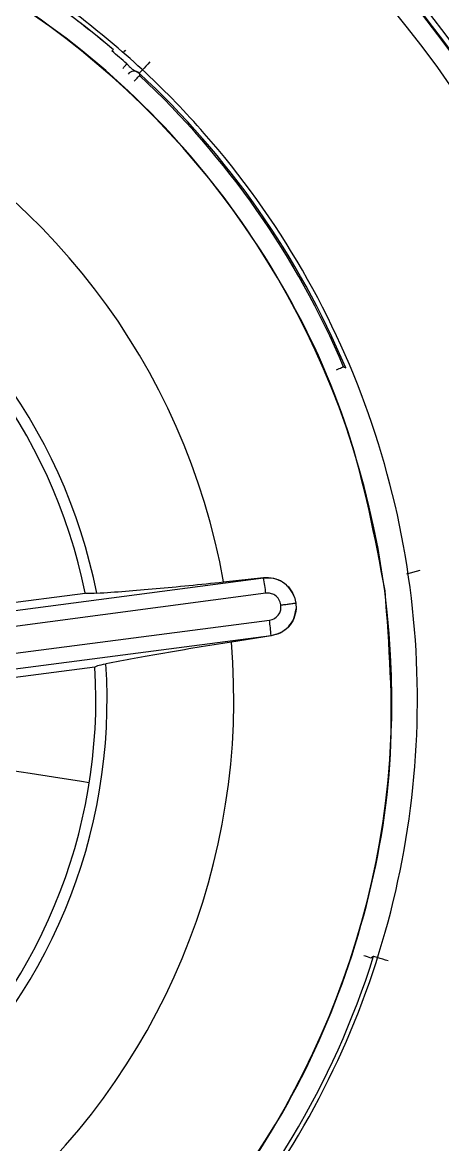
# Model space of a CAD drawing. Extents: x 832 to 912, y 781 to 934.
# Drawn here: x 841.476 to 841.799, y 855.786 to 856.649 of the extents above; entities that cross this region are included whole.
import ezdxf

# ---------------------------------------------------------------- set-up
doc = ezdxf.new("R2010")
doc.units = 0
doc.header["$MEASUREMENT"] = 0
doc.layers.add('1', color=4, linetype='Continuous')

# ---------------------------------------------------------------- blocks, each defined once
blk = doc.blocks.new('2026 SOVEREIGN HL')
at = {"layer": '1', "color": 3, "linetype": 'Continuous', "lineweight": 25}
for p, q in [((9.81708, 59.53357), (9.81697, 59.53347)), ((9.82504, 59.53216), (9.82516, 59.53226)), ((9.99384, 59.28975), (9.99551, 59.28888)), ((10.04251, 59.13043), (10.05263, 59.1332)), ((9.93238, 59.12717), (9.50612, 59.07082)), ((9.90163, 59.12418), (9.93234, 59.12752)), ((9.93238, 59.12717), (9.93234, 59.12752)), ((9.93412, 59.1155), (9.50786, 59.05915)), ((9.54948, 59.08342), (9.79531, 59.11569)), ((9.95619, 59.1124), (9.9572, 59.10798)), ((10.02577, 59.11732), (10.02545, 59.11728)), ((9.9572, 59.10798), (9.95736, 59.10343)), ((9.51048, 59.03919), (9.93685, 59.09476)), ((9.51181, 59.02747), (9.93818, 59.08304)), ((9.93822, 59.08269), (9.90765, 59.07799)), ((9.93822, 59.08269), (9.93818, 59.08304)), ((9.80274, 59.05872), (9.55679, 59.0265)), ((10.01696, 58.83625), (10.01492, 58.83495))]:
    blk.add_line(p, q, dxfattribs=at)
at = {"layer": '1', "color": 3, "linetype": 'Continuous', "lineweight": 25, "flags": 128}
for points in [[(9.82639, 59.5329), (9.82633, 59.53286), (9.82515, 59.53226)], [(9.82426, 59.51925), (9.82469, 59.51973), (9.82511, 59.5202), (9.82552, 59.52066), (9.82592, 59.52111), (9.8263, 59.52153), (9.82665, 59.52193), (9.82698, 59.52229), (9.82727, 59.52262)], [(9.84492, 59.52413), (9.84337, 59.52246), (9.84187, 59.52085), (9.8405, 59.51937), (9.83929, 59.51806), (9.83829, 59.51699), (9.83754, 59.51618), (9.83706, 59.51567), (9.83689, 59.51547)], [(9.833, 59.50938), (9.83378, 59.51021), (9.83453, 59.51102), (9.83522, 59.51176), (9.83582, 59.51241), (9.83633, 59.51295), (9.8367, 59.51335), (9.83694, 59.5136), (9.83703, 59.5137)], [(9.8369, 59.51545), (9.83697, 59.51447), (9.83703, 59.5137)], [(9.98841, 59.28745), (9.98946, 59.28789), (9.99047, 59.28832), (9.9914, 59.28871), (9.99222, 59.28906), (9.9929, 59.28935), (9.9934, 59.28956), (9.99372, 59.2897), (9.99384, 59.28975)], [(9.79848, 58.96975), (9.79234, 58.97071), (9.77093, 58.97408), (9.75301, 58.97689), (9.73924, 58.97905), (9.73009, 58.98049), (9.72589, 58.98115)], [(10.02822, 58.8327), (10.02605, 58.83339), (10.02396, 58.83405), (10.02202, 58.83466), (10.02033, 58.83519), (10.01892, 58.83563), (10.01787, 58.83596), (10.01721, 58.83617), (10.01696, 58.83625)]]:
    blk.add_lwpolyline(points, dxfattribs=at)
at = {"layer": '1', "color": 3, "linetype": 'Continuous', "lineweight": 25}
for centre, radius, start, end in [((9.39011, 59.03388), 0.99604, 11.01135, 101.01135), ((9.39011, 59.03388), 0.99998, 277.47859, 97.47859), ((9.39011, 59.03388), 0.98947, 281.01135, 101.01135), ((9.39011, 59.03388), 0.97195, 281.01135, 101.01135), ((9.39011, 59.03388), 0.90391, 281.35502, 101.01135), ((9.39011, 59.03388), 0.85234, 281.35501, 101.01135), ((9.39011, 59.03388), 0.84763, 277.47859, 97.12379), ((9.39011, 59.03388), 0.8484, 327.37056, 80.98674), ((9.39011, 59.03388), 0.83242, 277.47859, 97.12378), ((9.39011, 59.03388), 0.65726, 49.48764, 127.79333), ((9.39011, 59.03388), 0.64079, 7.47859, 97.47859), ((9.39011, 59.03388), 0.65711, 49.48934, 53.96253), ((9.39011, 59.03388), 0.65573, 48.18844, 49.52609), ((9.83288, 59.51112), 0.00591, 47.15378, 141.06184), ((9.39011, 59.03388), 0.65692, 22.8416, 47.14819), ((9.39011, 59.03388), 0.65571, 22.96796, 47.03361), ((9.39011, 59.03388), 0.51943, 10.01124, 64.87197), ((9.39011, 59.03388), 0.42202, 11.15285, 63.71338), ((9.39011, 59.03388), 0.41338, 11.4197, 63.44905), ((9.39011, 59.03388), 0.99604, 281.01135, 11.01135), ((9.747, 59.09358), 0.1884, 6.6817, 10.26994), ((9.39011, 59.03388), 0.64079, 277.47859, 7.47859), ((9.74951, 59.06756), 0.18931, 4.69067, 8.26158), ((9.39011, 59.03388), 0.51943, 310.01127, 4.87197), ((9.39011, 59.03388), 0.42202, 311.15285, 3.71338), ((9.39011, 59.03388), 0.41338, 311.4197, 3.44905), ((9.38716, 59.02856), 1.552, 180.00584, 359.99421), ((9.39011, 59.03388), 0.65726, 289.48764, 342.50153), ((8.5035, 54.09958), 4.97073, 72.2981, 72.36614)]:
    blk.add_arc(centre, radius, start, end, dxfattribs=at)
for points, knots in [([(7.83516, 59.0284), (7.83538, 59.04761), (7.83593, 59.09549), (7.84146, 59.17634), (7.85258, 59.26481), (7.8679, 59.3471), (7.88229, 59.40792), (7.89481, 59.45392), (7.90554, 59.48998), (7.91772, 59.52752), (7.93148, 59.56648), (7.95078, 59.61674), (7.97427, 59.67151), (7.99968, 59.72428), (8.01692, 59.75731), (8.02674, 59.77539), (8.04345, 59.80561), (8.07847, 59.86464), (8.13665, 59.94979), (8.20164, 60.03137), (8.2557, 60.09105), (8.29712, 60.13316), (8.33149, 60.16611), (8.36945, 60.20028), (8.41415, 60.23786), (8.46166, 60.27466), (8.50737, 60.3072), (8.54283, 60.33077), (8.5792, 60.35374), (8.62872, 60.38305), (8.70025, 60.42101), (8.7814, 60.45801), (8.85948, 60.48827), (8.91886, 60.50802), (8.96469, 60.52159), (9.00107, 60.53143), (9.03941, 60.54079), (9.07972, 60.54955), (9.1337, 60.55976), (9.19417, 60.56873), (9.2536, 60.57481), (9.29027, 60.57739), (9.30839, 60.57837), (9.31441, 60.57866), (9.34393, 60.58004), (9.41056, 60.58126), (9.51442, 60.57651), (9.61783, 60.56407), (9.69419, 60.54994), (9.74493, 60.53856), (9.78137, 60.52949), (9.81942, 60.51901), (9.85901, 60.50699), (9.90832, 60.49056), (9.96178, 60.47053), (10.01398, 60.44844), (10.05222, 60.43086), (10.07302, 60.4206), (10.08124, 60.41655)], [0, 0, 0, 0, 0.018254, 0.045505, 0.076959, 0.102938, 0.125005, 0.136333, 0.148247, 0.160748, 0.173835, 0.18751, 0.211902, 0.23045, 0.243151, 0.247309, 0.250004, 0.275964, 0.312497, 0.347924, 0.374993, 0.388976, 0.404055, 0.42023, 0.437502, 0.45955, 0.477317, 0.490805, 0.50001, 0.518199, 0.54547, 0.576932, 0.602893, 0.625008, 0.63638, 0.648316, 0.660817, 0.673881, 0.687511, 0.713025, 0.731945, 0.744269, 0.747958, 0.749184, 0.749998, 0.776046, 0.812472, 0.848712, 0.874939, 0.886229, 0.898124, 0.910624, 0.923729, 0.937441, 0.960009, 0.977962, 0.991294, 1, 1, 1, 1]), ([(9.47608, 58.37902), (9.51862, 58.38708), (9.6037, 58.40321), (9.72222, 58.45838), (9.82823, 58.53386), (9.91733, 58.62904), (9.98619, 58.73965), (10.03213, 58.86159), (10.05341, 58.99015), (10.04919, 59.1204), (10.01965, 59.24732), (9.96591, 59.36603), (9.89005, 59.47199), (9.79498, 59.56108), (9.68433, 59.63003), (9.56244, 59.67559), (9.43369, 59.6983), (9.34733, 59.69193), (9.30415, 59.68874)], [0, 0, 0, 0, 0.062499, 0.1249993, 0.1874993, 0.2500001, 0.3124997, 0.3749993, 0.4374997, 0.4999996, 0.5624997, 0.6249994, 0.6874998, 0.7499997, 0.8124996, 0.8749998, 0.9374996, 1, 1, 1, 1]), ([(10.02577, 59.11732), (10.01795, 59.15862), (10.00229, 59.2412), (9.94874, 59.35626), (9.87547, 59.45916), (9.78309, 59.54562), (9.67571, 59.61256), (9.55738, 59.65678), (9.43241, 59.67883), (9.34858, 59.67264), (9.30666, 59.66954)], [0, 0, 0, 0, 0.125001, 0.250001, 0.375001, 0.499999, 0.624999, 0.75, 0.875001, 1, 1, 1, 1]), ([(9.81697, 59.53347), (9.81688, 59.53341), (9.81672, 59.53332), (9.81603, 59.53287), (9.81575, 59.53269)], [0, 0, 0, 0, 0.594293, 1, 1, 1, 1]), ([(9.82648, 59.53298), (9.82631, 59.53285), (9.82576, 59.53243), (9.82512, 59.53219), (9.82468, 59.53203)], [0, 0, 0, 0, 0.305599, 1, 1, 1, 1]), ([(9.82727, 59.52262), (9.82792, 59.52198), (9.82943, 59.52046), (9.83141, 59.51862), (9.83298, 59.51757), (9.83383, 59.51714), (9.83458, 59.51687), (9.83558, 59.51647), (9.83634, 59.51589), (9.83689, 59.51547)], [0, 0, 0, 0, 0.187127, 0.440848, 0.64586, 0.755616, 0.804976, 0.860412, 1, 1, 1, 1]), ([(9.83689, 59.51547), (9.83689, 59.51547), (9.83689, 59.51546), (9.83689, 59.51546), (9.8369, 59.51545)], [0, 0, 0, 0, 0.5585018, 1, 1, 1, 1]), ([(9.80416, 59.11551), (9.81867, 59.11657), (9.84699, 59.11864), (9.88371, 59.12236), (9.90163, 59.12418)], [0, 0, 0, 0, 0.512279, 1, 1, 1, 1]), ([(9.93234, 59.12752), (9.93492, 59.12756), (9.94003, 59.12764), (9.94721, 59.12446), (9.95306, 59.11934), (9.95516, 59.11469), (9.95619, 59.1124)], [0, 0, 0, 0, 0.259519, 0.513508, 0.760796, 1, 1, 1, 1]), ([(9.95619, 59.1124), (9.95513, 59.11472), (9.95302, 59.11934), (9.94713, 59.12437), (9.94001, 59.12741), (9.93493, 59.12725), (9.93238, 59.12717)], [0, 0, 0, 0, 0.250064, 0.5000355, 0.7500624, 1, 1, 1, 1]), ([(9.47356, 58.39822), (9.51485, 58.40604), (9.59744, 58.4217), (9.71249, 58.47525), (9.81539, 58.54852), (9.90185, 58.6409), (9.96879, 58.74828), (10.01302, 58.86661), (10.03506, 58.99158), (10.02887, 59.07541), (10.02577, 59.11732)], [0, 0, 0, 0, 0.124999, 0.249999, 0.374999, 0.499999, 0.625, 0.749999, 0.875, 1, 1, 1, 1]), ([(9.80416, 59.11551), (9.80166, 59.11534), (9.79665, 59.115), (9.79576, 59.11546), (9.79531, 59.11569)], [0, 0, 0, 0, 0.500005, 1, 1, 1, 1]), ([(9.94573, 59.10648), (9.94535, 59.10798), (9.94459, 59.11097), (9.94139, 59.11402), (9.93773, 59.11562), (9.93533, 59.11554), (9.93412, 59.1155)], [0, 0, 0, 0, 0.280934, 0.560208, 0.780539, 1, 1, 1, 1]), ([(9.93685, 59.09476), (9.93835, 59.09516), (9.94134, 59.09596), (9.94435, 59.09919), (9.94586, 59.10287), (9.94577, 59.10526), (9.94573, 59.10648)], [0, 0, 0, 0, 0.2823692, 0.5619519, 0.7781216, 1, 1, 1, 1]), ([(9.93818, 59.08304), (9.94065, 59.08362), (9.9456, 59.08478), (9.95169, 59.08954), (9.95608, 59.09591), (9.95693, 59.10092), (9.95736, 59.10343)], [0, 0, 0, 0, 0.249964, 0.499939, 0.749973, 1, 1, 1, 1]), ([(9.95736, 59.10343), (9.95694, 59.10091), (9.9561, 59.09587), (9.95175, 59.08945), (9.94567, 59.08457), (9.94074, 59.08332), (9.93822, 59.08269)], [0, 0, 0, 0, 0.243206, 0.488223, 0.739055, 1, 1, 1, 1]), ([(9.94573, 59.10648), (9.94668, 59.1066), (9.94896, 59.1069), (9.95181, 59.10728), (9.9541, 59.10757), (9.95567, 59.10778), (9.95683, 59.10794), (9.95708, 59.10797), (9.9572, 59.10798)], [0, 0, 0, 0, 0.1642228, 0.3920482, 0.5297335, 0.6800807, 0.8386549, 1, 1, 1, 1]), ([(9.90765, 59.07799), (9.88989, 59.07512), (9.85345, 59.06924), (9.82555, 59.06393), (9.81125, 59.06121)], [0, 0, 0, 0, 0.487205, 1, 1, 1, 1]), ([(9.80274, 59.05875), (9.80311, 59.05909), (9.80385, 59.05977), (9.80878, 59.06073), (9.81125, 59.06121)], [0, 0, 0, 0, 0.499973, 1, 1, 1, 1]), ([(9.63594, 57.3891), (9.66016, 57.39309), (9.70858, 57.40108), (9.78045, 57.41713), (9.85158, 57.43614), (9.92177, 57.45835), (9.99092, 57.48364), (10.05886, 57.51198), (10.12547, 57.54331), (10.18175, 57.5729), (10.23403, 57.60278), (10.3022, 57.64465), (10.38811, 57.70469), (10.48064, 57.78035), (10.56538, 57.8599), (10.62727, 57.92669), (10.67161, 57.97963), (10.69779, 58.01252), (10.72312, 58.04607), (10.74759, 58.08025), (10.77119, 58.11504), (10.7939, 58.15042), (10.81003, 58.17699), (10.82346, 58.19992), (10.83732, 58.22425), (10.85425, 58.25557), (10.87171, 58.28979), (10.88785, 58.32309), (10.90527, 58.36137), (10.92363, 58.40475), (10.94071, 58.44874), (10.95599, 58.49165), (10.96913, 58.53175), (10.98123, 58.57211), (10.99229, 58.61268), (11.0023, 58.65346), (11.01127, 58.6944), (11.02469, 58.76394), (11.03685, 58.8507), (11.04352, 58.94247), (11.04503, 58.99614), (11.04521, 59.02031), (11.04523, 59.02636), (11.04522, 59.02788), (11.04522, 59.02827), (11.04522, 59.02836), (11.04522, 59.02839), (11.04522, 59.0284), (11.04522, 59.0284), (11.04522, 59.0284), (11.04522, 59.0284)], [0, 0, 0, 0, 0.031262, 0.062523, 0.093785, 0.125047, 0.156308, 0.187566, 0.21882, 0.250071, 0.26855, 0.295544, 0.351983, 0.401946, 0.447713, 0.49999, 0.517842, 0.535696, 0.553549, 0.571401, 0.589255, 0.607108, 0.624962, 0.628853, 0.640974, 0.660637, 0.674207, 0.689923, 0.707784, 0.72779, 0.749943, 0.767896, 0.785819, 0.803711, 0.821572, 0.839402, 0.857202, 0.874972, 0.929637, 0.968702, 0.992159, 0.998031, 0.999504, 0.999873, 0.999967, 0.999991, 0.999998, 0.999999, 1, 1, 1, 1, 1])]:
    blk.add_open_spline(points, degree=3, knots=knots, dxfattribs=at)

msp = doc.modelspace()

# ---------------------------------------------------------------- block references
at = {"layer": '1'}
msp.add_blockref('2026 SOVEREIGN HL', (831.72924, 797.0948), dxfattribs=at)

doc.saveas('drawing.dxf')
